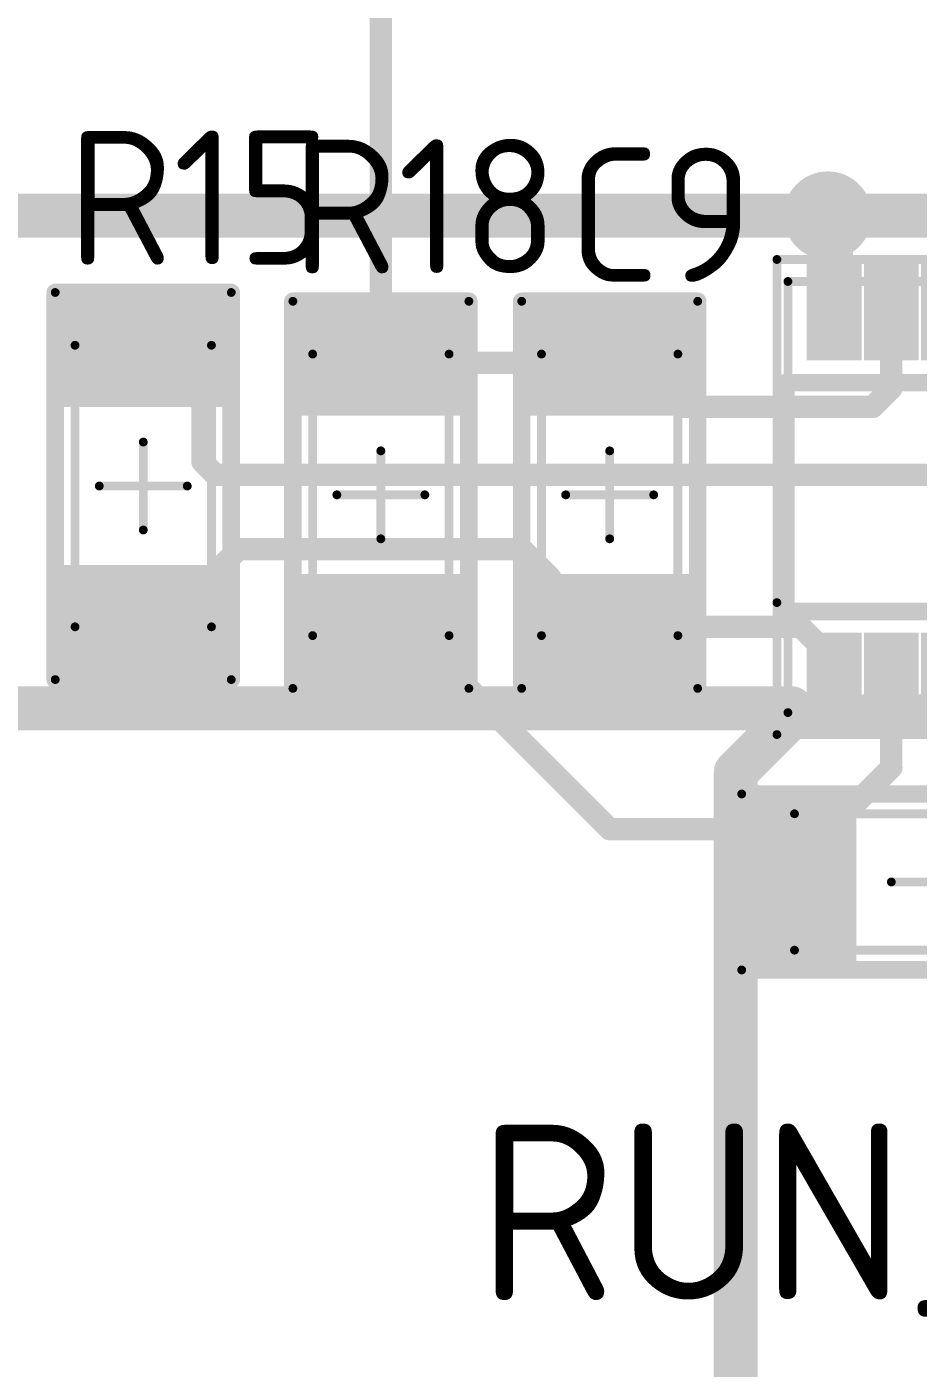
# Model space of a CAD drawing. Header units: inches. Extents: x 0 to 220, y 0 to 79.
# Drawn here: x 160.58 to 170.71, y 19.3 to 34.55 of the extents above; entities that cross this region are included whole.
import ezdxf

# ---------------------------------------------------------------- set-up
doc = ezdxf.new("R2010")
doc.units = ezdxf.units.IN
for name, color, linetype in [('Bottom Layer- Bottom', 5, 'Continuous'), ('Bottom Solder- Bot Mask', 6, 'Continuous'), ('Mechanical 1- Top Assy', 6, 'Continuous'), ('Mechanical 13', 56, 'Continuous'), ('Mechanical 15', 56, 'Continuous'), ('Top Layer- Top', 1, 'Continuous'), ('Top Overlay- Top Silk', 2, 'Continuous'), ('Top Paste- Top Paste', 8, 'Continuous'), ('Top Solder- Top Mask', 216, 'Continuous')]:
    doc.layers.add(name, color=color, linetype=linetype)
doc.styles.add('GOST type B', font='', dxfattribs={"height": 0.2})
doc.styles.get('GOST type B').set_extended_font_data('GOST type B')

# ---------------------------------------------------------------- blocks, each defined once
blk = doc.blocks.new('1206_29')
at = {"layer": 'Top Layer- Top'}
for points in [[(-2, -0.8), (-2, 0.8), (-1, 0.8), (-1, -0.8)], [(1, -0.8), (1, 0.8), (2, 0.8), (2, -0.8)]]:
    blk.add_hatch(color=7, dxfattribs=at).paths.add_polyline_path(points)
at = {"layer": 'Top Paste- Top Paste'}
for points in [[(-2, -0.8), (-2, 0.8), (-1, 0.8), (-1, -0.8)], [(1, -0.8), (1, 0.8), (2, 0.8), (2, -0.8)]]:
    blk.add_hatch(color=7, dxfattribs=at).paths.add_polyline_path(points)
at = {"layer": 'Top Solder- Top Mask'}
for points in [[(-2.102, -0.902), (-2.102, 0.902), (-0.898, 0.902), (-0.898, -0.902)], [(0.898, -0.902), (0.898, 0.902), (2.102, 0.902), (2.102, -0.902)]]:
    blk.add_hatch(color=7, dxfattribs=at).paths.add_polyline_path(points)
at = {"layer": 'Mechanical 13'}
for points in [[(-1.6, 0.775, 0.1, 0.1, 0), (1.6, 0.775, 0.1, 0.1, 0)], [(-1.6, -0.775, 0.1, 0.1, 0), (-1.6, 0.775, 0.1, 0.1, 0)], [(1.6, -0.775, 0.1, 0.1, 0), (1.6, 0.775, 0.1, 0.1, 0)], [(-1.6, -0.775, 0.1, 0.1, 0), (1.6, -0.775, 0.1, 0.1, 0)]]:
    blk.add_lwpolyline(points, format="xyseb", dxfattribs=at)
for points in [[(-1.625, 0.775, 0.05, 0.05, 1), (-1.575, 0.775, 0.05, 0.05, 1)], [(-1.625, 0.775, 0.05, 0.05, 1), (-1.575, 0.775, 0.05, 0.05, 1)], [(1.575, 0.775, 0.05, 0.05, 1), (1.625, 0.775, 0.05, 0.05, 1)], [(1.575, 0.775, 0.05, 0.05, 1), (1.625, 0.775, 0.05, 0.05, 1)], [(-1.625, -0.775, 0.05, 0.05, 1), (-1.575, -0.775, 0.05, 0.05, 1)], [(-1.625, -0.775, 0.05, 0.05, 1), (-1.575, -0.775, 0.05, 0.05, 1)], [(1.575, -0.775, 0.05, 0.05, 1), (1.625, -0.775, 0.05, 0.05, 1)], [(1.575, -0.775, 0.05, 0.05, 1), (1.625, -0.775, 0.05, 0.05, 1)]]:
    blk.add_lwpolyline(points, format="xyseb", close=True, dxfattribs=at)
at = {"layer": 'Mechanical 15'}
for points in [[(-2.2, -1, 0.1, 0.1, 0), (-2.2, 1, 0.1, 0.1, 0)], [(-2.2, 1, 0.1, 0.1, 0), (2.2, 1, 0.1, 0.1, 0)], [(2.2, -1, 0.1, 0.1, 0), (2.2, 1, 0.1, 0.1, 0)], [(0, -0.5, 0.1, 0.1, 0), (0, 0.5, 0.1, 0.1, 0)], [(-0.5, 0, 0.1, 0.1, 0), (0.5, 0, 0.1, 0.1, 0)], [(-2.2, -1, 0.1, 0.1, 0), (2.2, -1, 0.1, 0.1, 0)]]:
    blk.add_lwpolyline(points, format="xyseb", dxfattribs=at)
for points in [[(-2.225, 1, 0.05, 0.05, 1), (-2.175, 1, 0.05, 0.05, 1)], [(-2.225, 1, 0.05, 0.05, 1), (-2.175, 1, 0.05, 0.05, 1)], [(2.175, 1, 0.05, 0.05, 1), (2.225, 1, 0.05, 0.05, 1)], [(2.175, 1, 0.05, 0.05, 1), (2.225, 1, 0.05, 0.05, 1)], [(-0.025, 0.5, 0.05, 0.05, 1), (0.025, 0.5, 0.05, 0.05, 1)], [(-0.525, 0, 0.05, 0.05, 1), (-0.475, 0, 0.05, 0.05, 1)], [(0.475, 0, 0.05, 0.05, 1), (0.525, 0, 0.05, 0.05, 1)], [(-0.025, -0.5, 0.05, 0.05, 1), (0.025, -0.5, 0.05, 0.05, 1)], [(-2.225, -1, 0.05, 0.05, 1), (-2.175, -1, 0.05, 0.05, 1)], [(-2.225, -1, 0.05, 0.05, 1), (-2.175, -1, 0.05, 0.05, 1)], [(2.175, -1, 0.05, 0.05, 1), (2.225, -1, 0.05, 0.05, 1)], [(2.175, -1, 0.05, 0.05, 1), (2.225, -1, 0.05, 0.05, 1)]]:
    blk.add_lwpolyline(points, format="xyseb", close=True, dxfattribs=at)
at = {"layer": 'Top Overlay- Top Silk'}
for points in [[(-2.2, 1, 0.2, 0.2, 0), (2.2, 1, 0.2, 0.2, 0)], [(-2.2, -1, 0.2, 0.2, 0), (-2.2, 1, 0.2, 0.2, 0)], [(2.2, -1, 0.2, 0.2, 0), (2.2, 1, 0.2, 0.2, 0)], [(-2.2, -1, 0.2, 0.2, 0), (2.2, -1, 0.2, 0.2, 0)]]:
    blk.add_lwpolyline(points, format="xyseb", dxfattribs=at)
for points in [[(-2.25, 1, 0.1, 0.1, 1), (-2.15, 1, 0.1, 0.1, 1)], [(-2.25, 1, 0.1, 0.1, 1), (-2.15, 1, 0.1, 0.1, 1)], [(2.15, 1, 0.1, 0.1, 1), (2.25, 1, 0.1, 0.1, 1)], [(2.15, 1, 0.1, 0.1, 1), (2.25, 1, 0.1, 0.1, 1)], [(-2.25, -1, 0.1, 0.1, 1), (-2.15, -1, 0.1, 0.1, 1)], [(-2.25, -1, 0.1, 0.1, 1), (-2.15, -1, 0.1, 0.1, 1)], [(2.15, -1, 0.1, 0.1, 1), (2.25, -1, 0.1, 0.1, 1)], [(2.15, -1, 0.1, 0.1, 1), (2.25, -1, 0.1, 0.1, 1)]]:
    blk.add_lwpolyline(points, format="xyseb", close=True, dxfattribs=at)
blk = doc.blocks.new('1206_33')
at = {"layer": 'Top Layer- Top'}
for points in [[(-2, -0.8), (-2, 0.8), (-1, 0.8), (-1, -0.8)], [(1, -0.8), (1, 0.8), (2, 0.8), (2, -0.8)]]:
    blk.add_hatch(color=7, dxfattribs=at).paths.add_polyline_path(points)
at = {"layer": 'Top Paste- Top Paste'}
for points in [[(-2, -0.8), (-2, 0.8), (-1, 0.8), (-1, -0.8)], [(1, -0.8), (1, 0.8), (2, 0.8), (2, -0.8)]]:
    blk.add_hatch(color=7, dxfattribs=at).paths.add_polyline_path(points)
at = {"layer": 'Top Solder- Top Mask'}
for points in [[(-2.102, -0.902), (-2.102, 0.902), (-0.898, 0.902), (-0.898, -0.902)], [(0.898, -0.902), (0.898, 0.902), (2.102, 0.902), (2.102, -0.902)]]:
    blk.add_hatch(color=7, dxfattribs=at).paths.add_polyline_path(points)
at = {"layer": 'Mechanical 13'}
for points in [[(1.6, 0.775, 0.1, 0.1, 0), (-1.6, 0.775, 0.1, 0.1, 0)], [(-1.6, -0.775, 0.1, 0.1, 0), (-1.6, 0.775, 0.1, 0.1, 0)], [(1.6, -0.775, 0.1, 0.1, 0), (1.6, 0.775, 0.1, 0.1, 0)], [(1.6, -0.775, 0.1, 0.1, 0), (-1.6, -0.775, 0.1, 0.1, 0)]]:
    blk.add_lwpolyline(points, format="xyseb", dxfattribs=at)
for points in [[(-1.625, 0.775, 0.05, 0.05, 1), (-1.575, 0.775, 0.05, 0.05, 1)], [(-1.625, 0.775, 0.05, 0.05, 1), (-1.575, 0.775, 0.05, 0.05, 1)], [(1.575, 0.775, 0.05, 0.05, 1), (1.625, 0.775, 0.05, 0.05, 1)], [(1.575, 0.775, 0.05, 0.05, 1), (1.625, 0.775, 0.05, 0.05, 1)], [(-1.625, -0.775, 0.05, 0.05, 1), (-1.575, -0.775, 0.05, 0.05, 1)], [(-1.625, -0.775, 0.05, 0.05, 1), (-1.575, -0.775, 0.05, 0.05, 1)], [(1.575, -0.775, 0.05, 0.05, 1), (1.625, -0.775, 0.05, 0.05, 1)], [(1.575, -0.775, 0.05, 0.05, 1), (1.625, -0.775, 0.05, 0.05, 1)]]:
    blk.add_lwpolyline(points, format="xyseb", close=True, dxfattribs=at)
at = {"layer": 'Mechanical 15'}
for points in [[(-2.2, -1, 0.1, 0.1, 0), (-2.2, 1, 0.1, 0.1, 0)], [(2.2, 1, 0.1, 0.1, 0), (-2.2, 1, 0.1, 0.1, 0)], [(2.2, -1, 0.1, 0.1, 0), (2.2, 1, 0.1, 0.1, 0)], [(0, -0.5, 0.1, 0.1, 0), (0, 0.5, 0.1, 0.1, 0)], [(0.5, 0, 0.1, 0.1, 0), (-0.5, 0, 0.1, 0.1, 0)], [(2.2, -1, 0.1, 0.1, 0), (-2.2, -1, 0.1, 0.1, 0)]]:
    blk.add_lwpolyline(points, format="xyseb", dxfattribs=at)
for points in [[(-2.225, 1, 0.05, 0.05, 1), (-2.175, 1, 0.05, 0.05, 1)], [(-2.225, 1, 0.05, 0.05, 1), (-2.175, 1, 0.05, 0.05, 1)], [(2.175, 1, 0.05, 0.05, 1), (2.225, 1, 0.05, 0.05, 1)], [(2.175, 1, 0.05, 0.05, 1), (2.225, 1, 0.05, 0.05, 1)], [(-0.025, 0.5, 0.05, 0.05, 1), (0.025, 0.5, 0.05, 0.05, 1)], [(-0.525, 0, 0.05, 0.05, 1), (-0.475, 0, 0.05, 0.05, 1)], [(0.475, 0, 0.05, 0.05, 1), (0.525, 0, 0.05, 0.05, 1)], [(-0.025, -0.5, 0.05, 0.05, 1), (0.025, -0.5, 0.05, 0.05, 1)], [(-2.225, -1, 0.05, 0.05, 1), (-2.175, -1, 0.05, 0.05, 1)], [(-2.225, -1, 0.05, 0.05, 1), (-2.175, -1, 0.05, 0.05, 1)], [(2.175, -1, 0.05, 0.05, 1), (2.225, -1, 0.05, 0.05, 1)], [(2.175, -1, 0.05, 0.05, 1), (2.225, -1, 0.05, 0.05, 1)]]:
    blk.add_lwpolyline(points, format="xyseb", close=True, dxfattribs=at)
at = {"layer": 'Top Overlay- Top Silk'}
for points in [[(2.2, 1, 0.2, 0.2, 0), (-2.2, 1, 0.2, 0.2, 0)], [(-2.2, -1, 0.2, 0.2, 0), (-2.2, 1, 0.2, 0.2, 0)], [(2.2, -1, 0.2, 0.2, 0), (2.2, 1, 0.2, 0.2, 0)], [(2.2, -1, 0.2, 0.2, 0), (-2.2, -1, 0.2, 0.2, 0)]]:
    blk.add_lwpolyline(points, format="xyseb", dxfattribs=at)
for points in [[(-2.25, 1, 0.1, 0.1, 1), (-2.15, 1, 0.1, 0.1, 1)], [(-2.25, 1, 0.1, 0.1, 1), (-2.15, 1, 0.1, 0.1, 1)], [(2.15, 1, 0.1, 0.1, 1), (2.25, 1, 0.1, 0.1, 1)], [(2.15, 1, 0.1, 0.1, 1), (2.25, 1, 0.1, 0.1, 1)], [(-2.25, -1, 0.1, 0.1, 1), (-2.15, -1, 0.1, 0.1, 1)], [(-2.25, -1, 0.1, 0.1, 1), (-2.15, -1, 0.1, 0.1, 1)], [(2.15, -1, 0.1, 0.1, 1), (2.25, -1, 0.1, 0.1, 1)], [(2.15, -1, 0.1, 0.1, 1), (2.25, -1, 0.1, 0.1, 1)]]:
    blk.add_lwpolyline(points, format="xyseb", close=True, dxfattribs=at)
blk = doc.blocks.new('1206_37')
at = {"layer": 'Top Layer- Top'}
for points in [[(-2, -0.8), (-2, 0.8), (-1, 0.8), (-1, -0.8)], [(1, -0.8), (1, 0.8), (2, 0.8), (2, -0.8)]]:
    blk.add_hatch(color=7, dxfattribs=at).paths.add_polyline_path(points)
at = {"layer": 'Top Paste- Top Paste'}
for points in [[(-2, -0.8), (-2, 0.8), (-1, 0.8), (-1, -0.8)], [(1, -0.8), (1, 0.8), (2, 0.8), (2, -0.8)]]:
    blk.add_hatch(color=7, dxfattribs=at).paths.add_polyline_path(points)
at = {"layer": 'Top Solder- Top Mask'}
for points in [[(-2.102, -0.902), (-2.102, 0.902), (-0.898, 0.902), (-0.898, -0.902)], [(0.898, -0.902), (0.898, 0.902), (2.102, 0.902), (2.102, -0.902)]]:
    blk.add_hatch(color=7, dxfattribs=at).paths.add_polyline_path(points)
at = {"layer": 'Mechanical 13'}
for points in [[(1.6, 0.775, 0.1, 0.1, 0), (-1.6, 0.775, 0.1, 0.1, 0)], [(-1.6, -0.775, 0.1, 0.1, 0), (-1.6, 0.775, 0.1, 0.1, 0)], [(1.6, -0.775, 0.1, 0.1, 0), (1.6, 0.775, 0.1, 0.1, 0)], [(1.6, -0.775, 0.1, 0.1, 0), (-1.6, -0.775, 0.1, 0.1, 0)]]:
    blk.add_lwpolyline(points, format="xyseb", dxfattribs=at)
for points in [[(-1.625, 0.775, 0.05, 0.05, 1), (-1.575, 0.775, 0.05, 0.05, 1)], [(-1.625, 0.775, 0.05, 0.05, 1), (-1.575, 0.775, 0.05, 0.05, 1)], [(1.575, 0.775, 0.05, 0.05, 1), (1.625, 0.775, 0.05, 0.05, 1)], [(1.575, 0.775, 0.05, 0.05, 1), (1.625, 0.775, 0.05, 0.05, 1)], [(-1.625, -0.775, 0.05, 0.05, 1), (-1.575, -0.775, 0.05, 0.05, 1)], [(-1.625, -0.775, 0.05, 0.05, 1), (-1.575, -0.775, 0.05, 0.05, 1)], [(1.575, -0.775, 0.05, 0.05, 1), (1.625, -0.775, 0.05, 0.05, 1)], [(1.575, -0.775, 0.05, 0.05, 1), (1.625, -0.775, 0.05, 0.05, 1)]]:
    blk.add_lwpolyline(points, format="xyseb", close=True, dxfattribs=at)
at = {"layer": 'Mechanical 15'}
for points in [[(-2.2, -1, 0.1, 0.1, 0), (-2.2, 1, 0.1, 0.1, 0)], [(2.2, 1, 0.1, 0.1, 0), (-2.2, 1, 0.1, 0.1, 0)], [(2.2, -1, 0.1, 0.1, 0), (2.2, 1, 0.1, 0.1, 0)], [(0, -0.5, 0.1, 0.1, 0), (0, 0.5, 0.1, 0.1, 0)], [(0.5, 0, 0.1, 0.1, 0), (-0.5, 0, 0.1, 0.1, 0)], [(2.2, -1, 0.1, 0.1, 0), (-2.2, -1, 0.1, 0.1, 0)]]:
    blk.add_lwpolyline(points, format="xyseb", dxfattribs=at)
for points in [[(-2.225, 1, 0.05, 0.05, 1), (-2.175, 1, 0.05, 0.05, 1)], [(-2.225, 1, 0.05, 0.05, 1), (-2.175, 1, 0.05, 0.05, 1)], [(2.175, 1, 0.05, 0.05, 1), (2.225, 1, 0.05, 0.05, 1)], [(2.175, 1, 0.05, 0.05, 1), (2.225, 1, 0.05, 0.05, 1)], [(-0.025, 0.5, 0.05, 0.05, 1), (0.025, 0.5, 0.05, 0.05, 1)], [(-0.525, 0, 0.05, 0.05, 1), (-0.475, 0, 0.05, 0.05, 1)], [(0.475, 0, 0.05, 0.05, 1), (0.525, 0, 0.05, 0.05, 1)], [(-0.025, -0.5, 0.05, 0.05, 1), (0.025, -0.5, 0.05, 0.05, 1)], [(-2.225, -1, 0.05, 0.05, 1), (-2.175, -1, 0.05, 0.05, 1)], [(-2.225, -1, 0.05, 0.05, 1), (-2.175, -1, 0.05, 0.05, 1)], [(2.175, -1, 0.05, 0.05, 1), (2.225, -1, 0.05, 0.05, 1)], [(2.175, -1, 0.05, 0.05, 1), (2.225, -1, 0.05, 0.05, 1)]]:
    blk.add_lwpolyline(points, format="xyseb", close=True, dxfattribs=at)
at = {"layer": 'Top Overlay- Top Silk'}
for points in [[(2.2, 1, 0.2, 0.2, 0), (-2.2, 1, 0.2, 0.2, 0)], [(-2.2, -1, 0.2, 0.2, 0), (-2.2, 1, 0.2, 0.2, 0)], [(2.2, -1, 0.2, 0.2, 0), (2.2, 1, 0.2, 0.2, 0)], [(2.2, -1, 0.2, 0.2, 0), (-2.2, -1, 0.2, 0.2, 0)]]:
    blk.add_lwpolyline(points, format="xyseb", dxfattribs=at)
for points in [[(-2.25, 1, 0.1, 0.1, 1), (-2.15, 1, 0.1, 0.1, 1)], [(-2.25, 1, 0.1, 0.1, 1), (-2.15, 1, 0.1, 0.1, 1)], [(2.15, 1, 0.1, 0.1, 1), (2.25, 1, 0.1, 0.1, 1)], [(2.15, 1, 0.1, 0.1, 1), (2.25, 1, 0.1, 0.1, 1)], [(-2.25, -1, 0.1, 0.1, 1), (-2.15, -1, 0.1, 0.1, 1)], [(-2.25, -1, 0.1, 0.1, 1), (-2.15, -1, 0.1, 0.1, 1)], [(2.15, -1, 0.1, 0.1, 1), (2.25, -1, 0.1, 0.1, 1)], [(2.15, -1, 0.1, 0.1, 1), (2.25, -1, 0.1, 0.1, 1)]]:
    blk.add_lwpolyline(points, format="xyseb", close=True, dxfattribs=at)
blk = doc.blocks.new('8_MSOP_45')
at = {"layer": 'Mechanical 1- Top Assy'}
h = blk.add_hatch(color=7, dxfattribs=at)
edge = h.paths.add_edge_path()
edge.add_arc((-0.1, 0.1), 0.25, 0, 360)
at = {"layer": 'Top Layer- Top'}
for points in [[(-0.21, 3.745), (-0.21, 4.635), (0.21, 4.635), (0.21, 3.745)], [(0.44, 3.745), (0.44, 4.635), (0.86, 4.635), (0.86, 3.745)], [(1.09, 3.745), (1.09, 4.635), (1.51, 4.635), (1.51, 3.745)], [(1.74, 3.745), (1.74, 4.635), (2.16, 4.635), (2.16, 3.745)], [(-0.21, -0.445), (-0.21, 0.445), (0.21, 0.445), (0.21, -0.445)], [(0.44, -0.445), (0.44, 0.445), (0.86, 0.445), (0.86, -0.445)], [(1.09, -0.445), (1.09, 0.445), (1.51, 0.445), (1.51, -0.445)], [(1.74, -0.445), (1.74, 0.445), (2.16, 0.445), (2.16, -0.445)]]:
    blk.add_hatch(color=7, dxfattribs=at).paths.add_polyline_path(points)
at = {"layer": 'Top Overlay- Top Silk'}
blk.add_hatch(color=2, dxfattribs=at).paths.add_polyline_path([(-0.525, 0.8), (0.195, 0.8), (-0.525, 1.52)])
h = blk.add_hatch(color=7, dxfattribs=at)
edge = h.paths.add_edge_path()
edge.add_arc((-0.7, 0), 0.25, 0, 360)
at = {"layer": 'Top Paste- Top Paste'}
for points in [[(-0.21, 3.745), (-0.21, 4.635), (0.21, 4.635), (0.21, 3.745)], [(0.44, 3.745), (0.44, 4.635), (0.86, 4.635), (0.86, 3.745)], [(1.09, 3.745), (1.09, 4.635), (1.51, 4.635), (1.51, 3.745)], [(1.74, 3.745), (1.74, 4.635), (2.16, 4.635), (2.16, 3.745)], [(-0.21, -0.445), (-0.21, 0.445), (0.21, 0.445), (0.21, -0.445)], [(0.44, -0.445), (0.44, 0.445), (0.86, 0.445), (0.86, -0.445)], [(1.09, -0.445), (1.09, 0.445), (1.51, 0.445), (1.51, -0.445)], [(1.74, -0.445), (1.74, 0.445), (2.16, 0.445), (2.16, -0.445)]]:
    blk.add_hatch(color=7, dxfattribs=at).paths.add_polyline_path(points)
at = {"layer": 'Top Solder- Top Mask'}
for points in [[(-0.312, 3.643), (-0.312, 4.737), (0.312, 4.737), (0.312, 3.643)], [(0.338, 3.643), (0.338, 4.737), (0.962, 4.737), (0.962, 3.643)], [(0.988, 3.643), (0.988, 4.737), (1.612, 4.737), (1.612, 3.643)], [(1.638, 3.643), (1.638, 4.737), (2.262, 4.737), (2.262, 3.643)], [(-0.312, -0.547), (-0.312, 0.547), (0.312, 0.547), (0.312, -0.547)], [(0.338, -0.547), (0.338, 0.547), (0.962, 0.547), (0.962, -0.547)], [(0.988, -0.547), (0.988, 0.547), (1.612, 0.547), (1.612, -0.547)], [(1.638, -0.547), (1.638, 0.547), (2.262, 0.547), (2.262, -0.547)]]:
    blk.add_hatch(color=7, dxfattribs=at).paths.add_polyline_path(points)
at = {"layer": 'Mechanical 1- Top Assy'}
for points in [[(2.475, 4.55, 0.1, 0.1, 0), (-0.525, 4.55, 0.1, 0.1, 0)], [(-0.525, 4.55, 0.1, 0.1, 0), (-0.525, -0.35, 0.1, 0.1, 0)], [(2.475, 4.55, 0.1, 0.1, 0), (2.475, -0.35, 0.1, 0.1, 0)], [(2.475, -0.35, 0.1, 0.1, 0), (-0.525, -0.35, 0.1, 0.1, 0)]]:
    blk.add_lwpolyline(points, format="xyseb", dxfattribs=at)
for points in [[(-0.55, 4.55, 0.05, 0.05, 1), (-0.5, 4.55, 0.05, 0.05, 1)], [(-0.55, 4.55, 0.05, 0.05, 1), (-0.5, 4.55, 0.05, 0.05, 1)], [(2.45, 4.55, 0.05, 0.05, 1), (2.5, 4.55, 0.05, 0.05, 1)], [(2.45, 4.55, 0.05, 0.05, 1), (2.5, 4.55, 0.05, 0.05, 1)], [(-0.55, -0.35, 0.05, 0.05, 1), (-0.5, -0.35, 0.05, 0.05, 1)], [(-0.55, -0.35, 0.05, 0.05, 1), (-0.5, -0.35, 0.05, 0.05, 1)], [(2.45, -0.35, 0.05, 0.05, 1), (2.5, -0.35, 0.05, 0.05, 1)], [(2.45, -0.35, 0.05, 0.05, 1), (2.5, -0.35, 0.05, 0.05, 1)]]:
    blk.add_lwpolyline(points, format="xyseb", close=True, dxfattribs=at)
at = {"layer": 'Mechanical 15'}
for points in [[(-0.6, 4.8, 0.1, 0.1, 0), (-0.6, -0.6, 0.1, 0.1, 0)], [(2.6, 4.8, 0.1, 0.1, 0), (-0.6, 4.8, 0.1, 0.1, 0)], [(2.6, 4.8, 0.1, 0.1, 0), (2.6, 3.3, 0.1, 0.1, 0)], [(2.6, 3.3, 0.1, 0.1, 0), (2.6, -0.6, 0.1, 0.1, 0)], [(2.6, -0.6, 0.1, 0.1, 0), (-0.6, -0.6, 0.1, 0.1, 0)]]:
    blk.add_lwpolyline(points, format="xyseb", dxfattribs=at)
for points in [[(-0.625, 4.8, 0.05, 0.05, 1), (-0.575, 4.8, 0.05, 0.05, 1)], [(-0.625, 4.8, 0.05, 0.05, 1), (-0.575, 4.8, 0.05, 0.05, 1)], [(2.575, 4.8, 0.05, 0.05, 1), (2.625, 4.8, 0.05, 0.05, 1)], [(2.575, 4.8, 0.05, 0.05, 1), (2.625, 4.8, 0.05, 0.05, 1)], [(2.575, 3.3, 0.05, 0.05, 1), (2.625, 3.3, 0.05, 0.05, 1)], [(2.575, 3.3, 0.05, 0.05, 1), (2.625, 3.3, 0.05, 0.05, 1)], [(-0.625, -0.6, 0.05, 0.05, 1), (-0.575, -0.6, 0.05, 0.05, 1)], [(-0.625, -0.6, 0.05, 0.05, 1), (-0.575, -0.6, 0.05, 0.05, 1)], [(2.575, -0.6, 0.05, 0.05, 1), (2.625, -0.6, 0.05, 0.05, 1)], [(2.575, -0.6, 0.05, 0.05, 1), (2.625, -0.6, 0.05, 0.05, 1)]]:
    blk.add_lwpolyline(points, format="xyseb", close=True, dxfattribs=at)
at = {"layer": 'Top Overlay- Top Silk'}
for points in [[(-0.525, 3.4, 0.2, 0.2, 0), (-0.525, 0.8, 0.2, 0.2, 0)], [(2.5, 3.4, 0.2, 0.2, 0), (-0.525, 3.4, 0.2, 0.2, 0)], [(2.5, 3.4, 0.2, 0.2, 0), (2.5, 0.8, 0.2, 0.2, 0)], [(2.5, 0.8, 0.2, 0.2, 0), (-0.525, 0.8, 0.2, 0.2, 0)]]:
    blk.add_lwpolyline(points, format="xyseb", dxfattribs=at)
for points in [[(-0.575, 3.4, 0.1, 0.1, 1), (-0.475, 3.4, 0.1, 0.1, 1)], [(-0.575, 3.4, 0.1, 0.1, 1), (-0.475, 3.4, 0.1, 0.1, 1)], [(2.45, 3.4, 0.1, 0.1, 1), (2.55, 3.4, 0.1, 0.1, 1)], [(2.45, 3.4, 0.1, 0.1, 1), (2.55, 3.4, 0.1, 0.1, 1)], [(-0.575, 0.8, 0.1, 0.1, 1), (-0.475, 0.8, 0.1, 0.1, 1)], [(-0.575, 0.8, 0.1, 0.1, 1), (-0.475, 0.8, 0.1, 0.1, 1)], [(2.45, 0.8, 0.1, 0.1, 1), (2.55, 0.8, 0.1, 0.1, 1)], [(2.45, 0.8, 0.1, 0.1, 1), (2.55, 0.8, 0.1, 0.1, 1)]]:
    blk.add_lwpolyline(points, format="xyseb", close=True, dxfattribs=at)
blk = doc.blocks.new('CAP__1206_48')
at = {"layer": 'Top Layer- Top'}
for points in [[(-2, -0.8), (-2, 0.8), (-1, 0.8), (-1, -0.8)], [(1, -0.8), (1, 0.8), (2, 0.8), (2, -0.8)]]:
    blk.add_hatch(color=7, dxfattribs=at).paths.add_polyline_path(points)
at = {"layer": 'Top Paste- Top Paste'}
for points in [[(-2, -0.8), (-2, 0.8), (-1, 0.8), (-1, -0.8)], [(1, -0.8), (1, 0.8), (2, 0.8), (2, -0.8)]]:
    blk.add_hatch(color=7, dxfattribs=at).paths.add_polyline_path(points)
at = {"layer": 'Top Solder- Top Mask'}
for points in [[(-2.102, -0.902), (-2.102, 0.902), (-0.898, 0.902), (-0.898, -0.902)], [(0.898, -0.902), (0.898, 0.902), (2.102, 0.902), (2.102, -0.902)]]:
    blk.add_hatch(color=7, dxfattribs=at).paths.add_polyline_path(points)
at = {"layer": 'Mechanical 13'}
for points in [[(-1.6, -0.775, 0.1, 0.1, 0), (-1.6, 0.775, 0.1, 0.1, 0)], [(1.6, 0.775, 0.1, 0.1, 0), (-1.6, 0.775, 0.1, 0.1, 0)], [(1.6, -0.775, 0.1, 0.1, 0), (1.6, 0.775, 0.1, 0.1, 0)], [(1.6, -0.775, 0.1, 0.1, 0), (-1.6, -0.775, 0.1, 0.1, 0)]]:
    blk.add_lwpolyline(points, format="xyseb", dxfattribs=at)
for points in [[(-1.625, 0.775, 0.05, 0.05, 1), (-1.575, 0.775, 0.05, 0.05, 1)], [(-1.625, 0.775, 0.05, 0.05, 1), (-1.575, 0.775, 0.05, 0.05, 1)], [(1.575, 0.775, 0.05, 0.05, 1), (1.625, 0.775, 0.05, 0.05, 1)], [(1.575, 0.775, 0.05, 0.05, 1), (1.625, 0.775, 0.05, 0.05, 1)], [(-1.625, -0.775, 0.05, 0.05, 1), (-1.575, -0.775, 0.05, 0.05, 1)], [(-1.625, -0.775, 0.05, 0.05, 1), (-1.575, -0.775, 0.05, 0.05, 1)], [(1.575, -0.775, 0.05, 0.05, 1), (1.625, -0.775, 0.05, 0.05, 1)], [(1.575, -0.775, 0.05, 0.05, 1), (1.625, -0.775, 0.05, 0.05, 1)]]:
    blk.add_lwpolyline(points, format="xyseb", close=True, dxfattribs=at)
at = {"layer": 'Mechanical 15'}
for points in [[(2.2, 1, 0.1, 0.1, 0), (-2.2, 1, 0.1, 0.1, 0)], [(-2.2, -1, 0.1, 0.1, 0), (-2.2, 1, 0.1, 0.1, 0)], [(2.2, -1, 0.1, 0.1, 0), (2.2, 1, 0.1, 0.1, 0)], [(0, -0.5, 0.1, 0.1, 0), (0, 0.5, 0.1, 0.1, 0)], [(0.5, 0, 0.1, 0.1, 0), (-0.5, 0, 0.1, 0.1, 0)], [(2.2, -1, 0.1, 0.1, 0), (-2.2, -1, 0.1, 0.1, 0)]]:
    blk.add_lwpolyline(points, format="xyseb", dxfattribs=at)
for points in [[(-2.225, 1, 0.05, 0.05, 1), (-2.175, 1, 0.05, 0.05, 1)], [(-2.225, 1, 0.05, 0.05, 1), (-2.175, 1, 0.05, 0.05, 1)], [(2.175, 1, 0.05, 0.05, 1), (2.225, 1, 0.05, 0.05, 1)], [(2.175, 1, 0.05, 0.05, 1), (2.225, 1, 0.05, 0.05, 1)], [(-0.025, 0.5, 0.05, 0.05, 1), (0.025, 0.5, 0.05, 0.05, 1)], [(-0.525, 0, 0.05, 0.05, 1), (-0.475, 0, 0.05, 0.05, 1)], [(0.475, 0, 0.05, 0.05, 1), (0.525, 0, 0.05, 0.05, 1)], [(-0.025, -0.5, 0.05, 0.05, 1), (0.025, -0.5, 0.05, 0.05, 1)], [(-2.225, -1, 0.05, 0.05, 1), (-2.175, -1, 0.05, 0.05, 1)], [(-2.225, -1, 0.05, 0.05, 1), (-2.175, -1, 0.05, 0.05, 1)], [(2.175, -1, 0.05, 0.05, 1), (2.225, -1, 0.05, 0.05, 1)], [(2.175, -1, 0.05, 0.05, 1), (2.225, -1, 0.05, 0.05, 1)]]:
    blk.add_lwpolyline(points, format="xyseb", close=True, dxfattribs=at)
at = {"layer": 'Top Overlay- Top Silk'}
for points in [[(-2.2, -1, 0.2, 0.2, 0), (-2.2, 1, 0.2, 0.2, 0)], [(2.2, 1, 0.2, 0.2, 0), (-2.2, 1, 0.2, 0.2, 0)], [(2.2, -1, 0.2, 0.2, 0), (2.2, 1, 0.2, 0.2, 0)], [(2.2, -1, 0.2, 0.2, 0), (-2.2, -1, 0.2, 0.2, 0)]]:
    blk.add_lwpolyline(points, format="xyseb", dxfattribs=at)
for points in [[(-2.25, 1, 0.1, 0.1, 1), (-2.15, 1, 0.1, 0.1, 1)], [(-2.25, 1, 0.1, 0.1, 1), (-2.15, 1, 0.1, 0.1, 1)], [(2.15, 1, 0.1, 0.1, 1), (2.25, 1, 0.1, 0.1, 1)], [(2.15, 1, 0.1, 0.1, 1), (2.25, 1, 0.1, 0.1, 1)], [(-2.25, -1, 0.1, 0.1, 1), (-2.15, -1, 0.1, 0.1, 1)], [(-2.25, -1, 0.1, 0.1, 1), (-2.15, -1, 0.1, 0.1, 1)], [(2.15, -1, 0.1, 0.1, 1), (2.25, -1, 0.1, 0.1, 1)], [(2.15, -1, 0.1, 0.1, 1), (2.25, -1, 0.1, 0.1, 1)]]:
    blk.add_lwpolyline(points, format="xyseb", close=True, dxfattribs=at)

msp = doc.modelspace()

# ---------------------------------------------------------------- hatches: boundary and pattern name
at = {"layer": 'Bottom Layer- Bottom'}
h = msp.add_hatch(color=7, dxfattribs=at)
edge = h.paths.add_edge_path()
edge.add_arc((169.678, 32.4), 0.4, 0, 360)
at = {"layer": 'Bottom Solder- Bot Mask'}
h = msp.add_hatch(color=7, dxfattribs=at)
edge = h.paths.add_edge_path()
edge.add_arc((169.678, 32.4), 0.502, 0, 360)
at = {"layer": 'Top Layer- Top'}
h = msp.add_hatch(color=7, dxfattribs=at)
edge = h.paths.add_edge_path()
edge.add_arc((169.678, 32.4), 0.4, 0, 360)
at = {"layer": 'Top Solder- Top Mask'}
h = msp.add_hatch(color=7, dxfattribs=at)
edge = h.paths.add_edge_path()
edge.add_arc((169.678, 32.4), 0.502, 0, 360)

# ---------------------------------------------------------------- linework, layer by layer
at = {"layer": 'Bottom Layer- Bottom'}
for points in [[(150.4, 32.4, 0.5, 0.5, 0), (176.5, 32.4, 0.5, 0.5, 0)], [(153.467, 26.8, 0.5, 0.5, 0), (169.266, 26.8, 0.5, 0.5, 0)], [(168.633, 26.074, 0.5, 0.5, 0), (169.266, 26.707, 0.5, 0.5, 0)], [(169.266, 26.707, 0.5, 0.5, 0), (173.1, 26.707, 0.5, 0.5, 0)], [(168.633, 5.667, 0.5, 0.5, 0), (168.633, 26.074, 0.5, 0.5, 0)]]:
    msp.add_lwpolyline(points, format="xyseb", dxfattribs=at)
for points in [[(169.141, 26.8, 0.25, 0.25, 1), (169.391, 26.8, 0.25, 0.25, 1)], [(169.141, 26.707, 0.25, 0.25, 1), (169.391, 26.707, 0.25, 0.25, 1)], [(169.141, 26.707, 0.25, 0.25, 1), (169.391, 26.707, 0.25, 0.25, 1)], [(168.508, 26.074, 0.25, 0.25, 1), (168.758, 26.074, 0.25, 0.25, 1)], [(168.508, 26.074, 0.25, 0.25, 1), (168.758, 26.074, 0.25, 0.25, 1)]]:
    msp.add_lwpolyline(points, format="xyseb", close=True, dxfattribs=at)
at = {"layer": 'Top Layer- Top'}
for points in [[(164.6, 30.726, 0.254, 0.254, 0), (164.6, 43.478, 0.254, 0.254, 0)], [(169.678, 32.4, 0.5, 0.5, 0), (169.714, 32.364, 0.5, 0.5, 0)], [(169.714, 31.337, 0.5, 0.5, 0), (169.714, 32.364, 0.5, 0.5, 0)], [(169.714, 31.337, 0.5, 0.5, 0), (169.75, 31.301, 0.5, 0.5, 0)], [(170.4, 30.436, 0.254, 0.254, 0), (170.4, 31.301, 0.254, 0.254, 0)], [(161.9, 30.826, 0.254, 0.254, 0), (162.2, 30.826, 0.254, 0.254, 0)], [(162.2, 30.826, 0.254, 0.254, 0), (162.573, 30.453, 0.254, 0.254, 0)], [(164.6, 30.726, 0.254, 0.254, 0), (167.5, 30.726, 0.254, 0.254, 0)], [(167.5, 30.726, 0.254, 0.254, 0), (168, 30.226, 0.254, 0.254, 0)], [(162.573, 29.602, 0.254, 0.254, 0), (162.573, 30.453, 0.254, 0.254, 0)], [(170.19, 30.226, 0.254, 0.254, 0), (170.4, 30.436, 0.254, 0.254, 0)], [(168, 30.226, 0.254, 0.254, 0), (170.19, 30.226, 0.254, 0.254, 0)], [(162.573, 29.602, 0.254, 0.254, 0), (162.722, 29.453, 0.254, 0.254, 0)], [(162.722, 29.453, 0.254, 0.254, 0), (171.7, 29.453, 0.254, 0.254, 0)], [(162.2, 27.826, 0.254, 0.254, 0), (162.981, 28.607, 0.254, 0.254, 0)], [(162.981, 28.607, 0.254, 0.254, 0), (166.202, 28.607, 0.254, 0.254, 0)], [(166.202, 28.607, 0.254, 0.254, 0), (166.527, 28.282, 0.254, 0.254, 0)], [(166.527, 28.099, 0.254, 0.254, 0), (166.527, 28.282, 0.254, 0.254, 0)], [(166.527, 28.099, 0.254, 0.254, 0), (166.9, 27.726, 0.254, 0.254, 0)], [(161.9, 27.826, 0.254, 0.254, 0), (162.2, 27.826, 0.254, 0.254, 0)], [(164.6, 27.726, 0.254, 0.254, 0), (164.9, 27.726, 0.254, 0.254, 0)], [(164.9, 27.726, 0.254, 0.254, 0), (167.2, 25.426, 0.254, 0.254, 0)], [(166.9, 27.726, 0.254, 0.254, 0), (167.2, 27.726, 0.254, 0.254, 0)], [(167.2, 27.726, 0.254, 0.254, 0), (169.37, 27.726, 0.254, 0.254, 0)], [(169.37, 27.726, 0.254, 0.254, 0), (169.75, 27.346, 0.254, 0.254, 0)], [(169.75, 27.111, 0.254, 0.254, 0), (169.75, 27.346, 0.254, 0.254, 0)], [(170.4, 26.126, 0.254, 0.254, 0), (170.4, 27.111, 0.254, 0.254, 0)], [(169.4, 25.126, 0.254, 0.254, 0), (170.4, 26.126, 0.254, 0.254, 0)], [(167.2, 25.426, 0.254, 0.254, 0), (169.1, 25.426, 0.254, 0.254, 0)], [(169.1, 25.426, 0.254, 0.254, 0), (169.4, 25.126, 0.254, 0.254, 0)], [(169.4, 24.826, 0.254, 0.254, 0), (169.4, 25.126, 0.254, 0.254, 0)]]:
    msp.add_lwpolyline(points, format="xyseb", dxfattribs=at)
for points in [[(169.553, 32.4, 0.25, 0.25, 1), (169.803, 32.4, 0.25, 0.25, 1)], [(169.589, 32.364, 0.25, 0.25, 1), (169.839, 32.364, 0.25, 0.25, 1)], [(169.589, 32.364, 0.25, 0.25, 1), (169.839, 32.364, 0.25, 0.25, 1)], [(169.589, 31.337, 0.25, 0.25, 1), (169.839, 31.337, 0.25, 0.25, 1)], [(169.589, 31.337, 0.25, 0.25, 1), (169.839, 31.337, 0.25, 0.25, 1)], [(169.625, 31.301, 0.25, 0.25, 1), (169.875, 31.301, 0.25, 0.25, 1)], [(170.337, 31.301, 0.127, 0.127, 1), (170.464, 31.301, 0.127, 0.127, 1)], [(161.837, 30.826, 0.127, 0.127, 1), (161.964, 30.826, 0.127, 0.127, 1)], [(162.137, 30.826, 0.127, 0.127, 1), (162.264, 30.826, 0.127, 0.127, 1)], [(162.137, 30.826, 0.127, 0.127, 1), (162.264, 30.826, 0.127, 0.127, 1)], [(164.537, 30.726, 0.127, 0.127, 1), (164.664, 30.726, 0.127, 0.127, 1)], [(164.537, 30.726, 0.127, 0.127, 1), (164.664, 30.726, 0.127, 0.127, 1)], [(167.437, 30.726, 0.127, 0.127, 1), (167.564, 30.726, 0.127, 0.127, 1)], [(167.437, 30.726, 0.127, 0.127, 1), (167.564, 30.726, 0.127, 0.127, 1)], [(162.51, 30.453, 0.127, 0.127, 1), (162.637, 30.453, 0.127, 0.127, 1)], [(162.51, 30.453, 0.127, 0.127, 1), (162.637, 30.453, 0.127, 0.127, 1)], [(170.337, 30.436, 0.127, 0.127, 1), (170.464, 30.436, 0.127, 0.127, 1)], [(170.337, 30.436, 0.127, 0.127, 1), (170.464, 30.436, 0.127, 0.127, 1)], [(167.937, 30.226, 0.127, 0.127, 1), (168.064, 30.226, 0.127, 0.127, 1)], [(167.937, 30.226, 0.127, 0.127, 1), (168.064, 30.226, 0.127, 0.127, 1)], [(170.127, 30.226, 0.127, 0.127, 1), (170.254, 30.226, 0.127, 0.127, 1)], [(170.127, 30.226, 0.127, 0.127, 1), (170.254, 30.226, 0.127, 0.127, 1)], [(162.51, 29.602, 0.127, 0.127, 1), (162.637, 29.602, 0.127, 0.127, 1)], [(162.51, 29.602, 0.127, 0.127, 1), (162.637, 29.602, 0.127, 0.127, 1)], [(162.658, 29.453, 0.127, 0.127, 1), (162.785, 29.453, 0.127, 0.127, 1)], [(162.658, 29.453, 0.127, 0.127, 1), (162.785, 29.453, 0.127, 0.127, 1)], [(162.918, 28.607, 0.127, 0.127, 1), (163.045, 28.607, 0.127, 0.127, 1)], [(162.918, 28.607, 0.127, 0.127, 1), (163.045, 28.607, 0.127, 0.127, 1)], [(166.138, 28.607, 0.127, 0.127, 1), (166.265, 28.607, 0.127, 0.127, 1)], [(166.138, 28.607, 0.127, 0.127, 1), (166.265, 28.607, 0.127, 0.127, 1)], [(166.463, 28.282, 0.127, 0.127, 1), (166.59, 28.282, 0.127, 0.127, 1)], [(166.463, 28.282, 0.127, 0.127, 1), (166.59, 28.282, 0.127, 0.127, 1)], [(166.463, 28.099, 0.127, 0.127, 1), (166.59, 28.099, 0.127, 0.127, 1)], [(166.463, 28.099, 0.127, 0.127, 1), (166.59, 28.099, 0.127, 0.127, 1)], [(161.837, 27.826, 0.127, 0.127, 1), (161.964, 27.826, 0.127, 0.127, 1)], [(162.137, 27.826, 0.127, 0.127, 1), (162.264, 27.826, 0.127, 0.127, 1)], [(162.137, 27.826, 0.127, 0.127, 1), (162.264, 27.826, 0.127, 0.127, 1)], [(164.537, 27.726, 0.127, 0.127, 1), (164.664, 27.726, 0.127, 0.127, 1)], [(164.837, 27.726, 0.127, 0.127, 1), (164.964, 27.726, 0.127, 0.127, 1)], [(164.837, 27.726, 0.127, 0.127, 1), (164.964, 27.726, 0.127, 0.127, 1)], [(166.837, 27.726, 0.127, 0.127, 1), (166.964, 27.726, 0.127, 0.127, 1)], [(166.837, 27.726, 0.127, 0.127, 1), (166.964, 27.726, 0.127, 0.127, 1)], [(167.137, 27.726, 0.127, 0.127, 1), (167.264, 27.726, 0.127, 0.127, 1)], [(167.137, 27.726, 0.127, 0.127, 1), (167.264, 27.726, 0.127, 0.127, 1)], [(169.307, 27.726, 0.127, 0.127, 1), (169.434, 27.726, 0.127, 0.127, 1)], [(169.307, 27.726, 0.127, 0.127, 1), (169.434, 27.726, 0.127, 0.127, 1)], [(169.687, 27.346, 0.127, 0.127, 1), (169.814, 27.346, 0.127, 0.127, 1)], [(169.687, 27.346, 0.127, 0.127, 1), (169.814, 27.346, 0.127, 0.127, 1)], [(169.687, 27.111, 0.127, 0.127, 1), (169.814, 27.111, 0.127, 0.127, 1)], [(170.337, 27.111, 0.127, 0.127, 1), (170.464, 27.111, 0.127, 0.127, 1)], [(170.337, 26.126, 0.127, 0.127, 1), (170.464, 26.126, 0.127, 0.127, 1)], [(170.337, 26.126, 0.127, 0.127, 1), (170.464, 26.126, 0.127, 0.127, 1)], [(167.136, 25.426, 0.127, 0.127, 1), (167.263, 25.426, 0.127, 0.127, 1)], [(167.136, 25.426, 0.127, 0.127, 1), (167.263, 25.426, 0.127, 0.127, 1)], [(169.036, 25.426, 0.127, 0.127, 1), (169.163, 25.426, 0.127, 0.127, 1)], [(169.036, 25.426, 0.127, 0.127, 1), (169.163, 25.426, 0.127, 0.127, 1)], [(169.337, 25.126, 0.127, 0.127, 1), (169.464, 25.126, 0.127, 0.127, 1)], [(169.337, 25.126, 0.127, 0.127, 1), (169.464, 25.126, 0.127, 0.127, 1)], [(169.337, 25.126, 0.127, 0.127, 1), (169.464, 25.126, 0.127, 0.127, 1)], [(169.337, 24.826, 0.127, 0.127, 1), (169.464, 24.826, 0.127, 0.127, 1)]]:
    msp.add_lwpolyline(points, format="xyseb", close=True, dxfattribs=at)

# ---------------------------------------------------------------- block references
for name, p, rotation in [('8_MSOP_45', (171.7, 31.301), 180), ('1206_37', (161.9, 29.326), 270), ('1206_33', (164.6, 29.226), 270), ('CAP__1206_48', (167.2, 29.226), 270)]:
    msp.add_blockref(name, p, dxfattribs=dict(rotation=rotation))
msp.add_blockref('1206_29', (170.9, 24.826))

# ---------------------------------------------------------------- texts
at = {"layer": 'Top Overlay- Top Silk', "style": 'GOST type B'}
for s, height, p in [('R15', 1.524, (161.038, 31.843)), ('R18', 1.524, (163.59, 31.743)), ('C9', 1.524, (166.724, 31.647)), ('RUN_ADI_RX', 2, (165.7, 20.074))]:
    msp.add_text(s, height=height, dxfattribs=at).set_placement(p)

doc.saveas('drawing.dxf')
